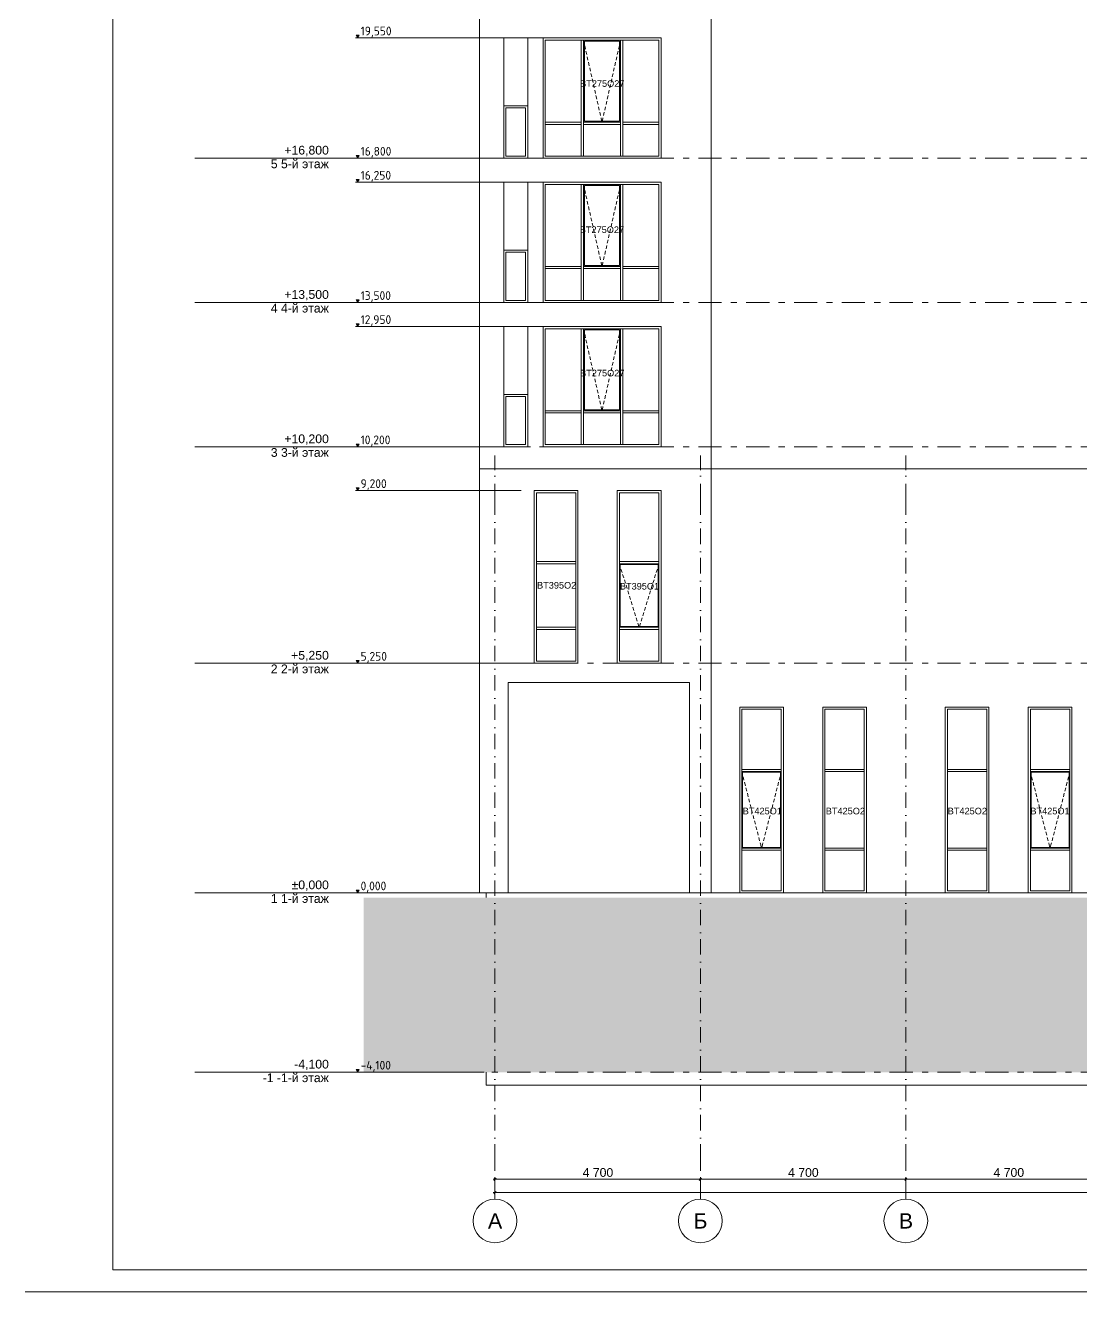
# Model space of a CAD drawing. Header units: millimetres. Extents: x 1499747 to 4230374, y -28481 to 441852.
# Drawn here: x 2866203 to 2890347, y -26902 to 2056 of the extents above; entities that cross this region are included whole.
import ezdxf
from ezdxf.xclip import XClip

# ---------------------------------------------------------------- set-up
doc = ezdxf.new("R2010")
doc.units = ezdxf.units.MM
doc.header["$MEASUREMENT"] = 0
doc.header["$XCLIPFRAME"] = 0
doc.linetypes.add('Штрих-Штриховая', pattern=[1093.611073, 529.166651, -211.666656, 141.111112, -211.666656])
doc.linetypes.add('Штрихпунктирная', pattern=[670.277762, 352.777767, -176.388884, 0, -141.111112])
for name, color, linetype, lineweight in [('4  Фасад_28_0_Ном._пера__1_Ном._пера__7', 7, 'Continuous', 18), ('4  Фасад_28_0_Ном._пера__20_Ном._пера__1', 1, 'Continuous', 18), ('4  Фасад_28_0_Ном._пера__7_Ном._пера__7', 7, 'Continuous', 18), ('4  Фасад_28_Витражные окна_Ном._пера__1_Ном._пера__7', 7, 'Continuous', 18), ('4  Фасад_28_Витражные окна_Ном._пера__20_Ном._пера__1', 1, 'Continuous', 18), ('4  Фасад_28_Витражные окна_Ном._пера__74_Ном._пера__255', 255, 'Continuous', 18), ('4  Фасад_28_Витражные окна_Ном._пера__92_Ном._пера__233', 233, 'Continuous', 18), ('4  Фасад_28_Конструктив - Колонны_Ном._пера__8_Ном._пера__12', 12, 'Continuous', 18), ('4  Фасад_28_Конструктив - Перекрытия_Ном._пера__1_Ном._пера__7', 7, 'Continuous', 18), ('4  Фасад_28_Конструктив - Перекрытия_Ном._пера__89_Ном._пера__111', 111, 'Continuous', 18), ('4  Фасад_28_Местность - Рельеф_Ном._пера__7', 7, 'Continuous', 18), ('4  Фасад_28_Окна Archicad_Ном._пера__87_Ном._пера__251', 250, 'Continuous', 18), ('4  Фасад_28_Отделка керамика_Ном._пера__1_Ном._пера__7', 7, 'Continuous', 18), ('4  Фасад_28_Размер - Общий_Ном._пера__1_Ном._пера__7', 7, 'Continuous', 18), ('4  Фасад_28_Сетка кладки_Ном._пера__20_Ном._пера__1', 1, 'Continuous', 18), ('4  Фасад_28_Элемент Модели - Оси_Ном._пера__2_Ном._пера__8', 8, 'Continuous', 18)]:
    doc.layers.add(name, color=color, linetype=linetype, lineweight=lineweight)
doc.layers.add('Чертеж и Рисунок', color=7, linetype='Continuous')
doc.styles.add('СГЕНЕРИР_СТИЛЬ_2', font='arial.ttf')
doc.styles.add('СГЕНЕРИР_СТИЛЬ_6', font='')
doc.styles.get('СГЕНЕРИР_СТИЛЬ_6').set_extended_font_data('GOST Common')

# ---------------------------------------------------------------- blocks, each defined once
blk = doc.blocks.new('Чертеж_8_28', base_point=(1788944, 9891))
at = {"layer": '4  Фасад_28_Местность - Рельеф_Ном._пера__7', "linetype": 'Continuous'}
blk.add_hatch(color=256, dxfattribs=at).paths.add_polyline_path([(1767744, 5791), (1805886, 5791), (1805886, 9783), (1767744, 9783)])
at = {"layer": '4  Фасад_28_Размер - Общий_Ном._пера__1_Ном._пера__7', "linetype": 'Continuous'}
for points in [[(1767603, 29441), (1767639, 29504), (1767567, 29504)], [(1767603, 26691), (1767639, 26754), (1767567, 26754)], [(1767603, 26141), (1767639, 26204), (1767567, 26204)], [(1767603, 23391), (1767639, 23454), (1767567, 23454)], [(1767603, 22841), (1767639, 22904), (1767567, 22904)], [(1767603, 20091), (1767639, 20154), (1767567, 20154)], [(1767603, 19091), (1767639, 19154), (1767567, 19154)], [(1767603, 15141), (1767639, 15204), (1767567, 15204)], [(1767603, 9891), (1767639, 9954), (1767567, 9954)], [(1767603, 5791), (1767639, 5854), (1767567, 5854)]]:
    blk.add_hatch(color=256, dxfattribs=at).paths.add_polyline_path(points)
at = {"layer": '4  Фасад_28_0_Ном._пера__1_Ном._пера__7', "linetype": 'Continuous'}
for p, q in [((1763882, 26691), (1766944, 26691)), ((1767344, 26691), (1766944, 26691)), ((1767344, 26691), (1767544, 26691)), ((1767644, 26691), (1767544, 26691)), ((1767744, 26691), (1767644, 26691)), ((1763882, 23391), (1766944, 23391)), ((1767344, 23391), (1766944, 23391)), ((1767344, 23391), (1767544, 23391)), ((1767644, 23391), (1767544, 23391)), ((1767744, 23391), (1767644, 23391)), ((1763882, 20091), (1766944, 20091)), ((1767344, 20091), (1766944, 20091)), ((1767344, 20091), (1767544, 20091)), ((1767644, 20091), (1767544, 20091)), ((1767744, 20091), (1767644, 20091)), ((1763882, 15141), (1766944, 15141)), ((1767344, 15141), (1766944, 15141)), ((1767344, 15141), (1767544, 15141)), ((1767644, 15141), (1767544, 15141)), ((1767744, 15141), (1767644, 15141)), ((1763882, 9891), (1766944, 9891)), ((1767344, 9891), (1766944, 9891)), ((1767344, 9891), (1767544, 9891)), ((1767644, 9891), (1767544, 9891)), ((1767744, 9891), (1767644, 9891)), ((1763882, 5791), (1766944, 5791)), ((1767344, 5791), (1766944, 5791)), ((1767344, 5791), (1767544, 5791)), ((1767644, 5791), (1767544, 5791)), ((1767744, 5791), (1767644, 5791))]:
    blk.add_line(p, q, dxfattribs=at)
at = {"layer": '4  Фасад_28_0_Ном._пера__20_Ном._пера__1', "linetype": 'Штрих-Штриховая'}
for p, q in [((1767744, 26691), (1805886, 26691)), ((1767744, 23391), (1805886, 23391)), ((1767744, 20091), (1805886, 20091)), ((1767744, 15141), (1805886, 15141)), ((1767744, 9891), (1805886, 9891)), ((1767744, 5791), (1805886, 5791))]:
    blk.add_line(p, q, dxfattribs=at)
at = {"layer": '4  Фасад_28_0_Ном._пера__7_Ном._пера__7', "linetype": 'Continuous', "flags": 128}
for points in [[(1762000, 58942), (1762000, 1272), (1843500, 1272), (1843500, 58942)], [(1760000, 772), (1844000, 772)]]:
    blk.add_lwpolyline(points, dxfattribs=at)
at = {"layer": '4  Фасад_28_Витражные окна_Ном._пера__1_Ном._пера__7', "linetype": 'Continuous'}
for p, q in [((1771894, 27516), (1771894, 29391)), ((1772719, 29391), (1771894, 29391)), ((1772744, 29391), (1772719, 29391)), ((1772719, 27516), (1772719, 29391)), ((1772769, 29391), (1772744, 29391)), ((1773619, 29391), (1772769, 29391)), ((1772769, 27516), (1772769, 29391)), ((1773594, 29366), (1772794, 29366)), ((1772794, 29366), (1772794, 27541)), ((1773594, 27541), (1773594, 29366)), ((1773644, 29391), (1773619, 29391)), ((1773619, 27516), (1773619, 29391)), ((1773669, 29391), (1773644, 29391)), ((1774494, 29391), (1773669, 29391)), ((1773669, 27516), (1773669, 29391)), ((1774494, 27516), (1774494, 29391)), ((1774544, 27491), (1774544, 29441)), ((1770994, 27891), (1770944, 27891)), ((1771494, 27891), (1770994, 27891)), ((1770994, 27841), (1770994, 26841)), ((1771444, 27841), (1770994, 27841)), ((1771444, 26841), (1771444, 27841)), ((1771894, 27491), (1771894, 27516)), ((1772719, 27516), (1771894, 27516)), ((1772719, 27491), (1772719, 27516)), ((1773619, 27516), (1772769, 27516)), ((1772769, 27491), (1772769, 27516)), ((1772794, 27541), (1773594, 27541)), ((1773619, 27491), (1773619, 27516)), ((1774494, 27516), (1773669, 27516)), ((1773669, 27491), (1773669, 27516)), ((1774494, 27491), (1774494, 27516)), ((1771894, 27466), (1771894, 27491)), ((1771894, 26741), (1771894, 27466)), ((1772719, 27466), (1771894, 27466)), ((1772719, 27466), (1772719, 27491)), ((1772719, 26741), (1772719, 27466)), ((1772769, 27466), (1772769, 27491)), ((1772769, 26741), (1772769, 27466)), ((1773619, 27466), (1772769, 27466)), ((1773619, 27466), (1773619, 27491)), ((1773619, 26741), (1773619, 27466)), ((1773669, 27466), (1773669, 27491)), ((1773669, 26741), (1773669, 27466)), ((1774494, 27466), (1773669, 27466)), ((1774494, 27466), (1774494, 27491)), ((1774494, 26741), (1774494, 27466)), ((1774544, 26691), (1774544, 27491)), ((1770994, 26841), (1770994, 26741)), ((1770994, 26741), (1771444, 26741)), ((1771444, 26741), (1771444, 26841)), ((1772719, 26741), (1771894, 26741)), ((1772744, 26741), (1772719, 26741)), ((1772769, 26741), (1772744, 26741)), ((1773619, 26741), (1772769, 26741)), ((1773644, 26741), (1773619, 26741)), ((1773669, 26741), (1773644, 26741)), ((1774494, 26741), (1773669, 26741)), ((1771894, 24216), (1771894, 26091)), ((1772719, 26091), (1771894, 26091)), ((1772744, 26091), (1772719, 26091)), ((1772719, 24216), (1772719, 26091)), ((1772769, 26091), (1772744, 26091)), ((1773619, 26091), (1772769, 26091)), ((1772769, 24216), (1772769, 26091)), ((1773594, 26066), (1772794, 26066)), ((1772794, 26066), (1772794, 24241)), ((1773594, 24241), (1773594, 26066)), ((1773644, 26091), (1773619, 26091)), ((1773619, 24216), (1773619, 26091)), ((1773669, 26091), (1773644, 26091)), ((1774494, 26091), (1773669, 26091)), ((1773669, 24216), (1773669, 26091)), ((1774494, 24216), (1774494, 26091)), ((1774544, 24191), (1774544, 26141)), ((1770994, 24591), (1770944, 24591)), ((1771494, 24591), (1770994, 24591)), ((1770994, 24541), (1770994, 23541)), ((1771444, 24541), (1770994, 24541)), ((1771444, 23541), (1771444, 24541)), ((1771894, 24191), (1771894, 24216)), ((1772719, 24216), (1771894, 24216)), ((1771894, 24166), (1771894, 24191)), ((1771894, 23441), (1771894, 24166)), ((1772719, 24166), (1771894, 24166)), ((1772719, 24191), (1772719, 24216)), ((1772719, 24166), (1772719, 24191)), ((1772719, 23441), (1772719, 24166)), ((1773619, 24216), (1772769, 24216)), ((1772769, 24191), (1772769, 24216)), ((1772769, 24166), (1772769, 24191)), ((1772769, 23441), (1772769, 24166)), ((1773619, 24166), (1772769, 24166)), ((1772794, 24241), (1773594, 24241)), ((1773619, 24191), (1773619, 24216)), ((1773619, 24166), (1773619, 24191)), ((1773619, 23441), (1773619, 24166)), ((1774494, 24216), (1773669, 24216)), ((1773669, 24191), (1773669, 24216)), ((1773669, 24166), (1773669, 24191)), ((1773669, 23441), (1773669, 24166)), ((1774494, 24166), (1773669, 24166)), ((1774494, 24191), (1774494, 24216)), ((1774494, 24166), (1774494, 24191)), ((1774494, 23441), (1774494, 24166)), ((1774544, 23391), (1774544, 24191)), ((1770994, 23541), (1770994, 23441)), ((1771444, 23441), (1771444, 23541)), ((1770994, 23441), (1771444, 23441)), ((1772719, 23441), (1771894, 23441)), ((1772744, 23441), (1772719, 23441)), ((1772769, 23441), (1772744, 23441)), ((1773619, 23441), (1772769, 23441)), ((1773644, 23441), (1773619, 23441)), ((1773669, 23441), (1773644, 23441)), ((1774494, 23441), (1773669, 23441)), ((1771894, 20916), (1771894, 22791)), ((1772719, 22791), (1771894, 22791)), ((1772744, 22791), (1772719, 22791)), ((1772719, 20916), (1772719, 22791)), ((1772769, 22791), (1772744, 22791)), ((1773619, 22791), (1772769, 22791)), ((1772769, 20916), (1772769, 22791)), ((1773594, 22766), (1772794, 22766)), ((1772794, 22766), (1772794, 20941)), ((1773594, 20941), (1773594, 22766)), ((1773644, 22791), (1773619, 22791)), ((1773619, 20916), (1773619, 22791)), ((1773669, 22791), (1773644, 22791)), ((1774494, 22791), (1773669, 22791)), ((1773669, 20916), (1773669, 22791)), ((1774494, 20916), (1774494, 22791)), ((1774544, 20891), (1774544, 22841)), ((1770994, 21291), (1770944, 21291)), ((1771494, 21291), (1770994, 21291)), ((1770994, 21241), (1770994, 20241)), ((1771444, 21241), (1770994, 21241)), ((1771444, 20241), (1771444, 21241)), ((1771894, 20891), (1771894, 20916)), ((1772719, 20916), (1771894, 20916)), ((1771894, 20866), (1771894, 20891)), ((1771894, 20141), (1771894, 20866)), ((1772719, 20866), (1771894, 20866)), ((1772719, 20891), (1772719, 20916)), ((1772719, 20866), (1772719, 20891)), ((1772719, 20141), (1772719, 20866)), ((1773619, 20916), (1772769, 20916)), ((1772769, 20891), (1772769, 20916)), ((1772769, 20866), (1772769, 20891)), ((1772769, 20141), (1772769, 20866)), ((1773619, 20866), (1772769, 20866)), ((1772794, 20941), (1773594, 20941)), ((1773619, 20891), (1773619, 20916)), ((1773619, 20866), (1773619, 20891)), ((1773619, 20141), (1773619, 20866)), ((1774494, 20916), (1773669, 20916)), ((1773669, 20891), (1773669, 20916)), ((1773669, 20866), (1773669, 20891)), ((1773669, 20141), (1773669, 20866)), ((1774494, 20866), (1773669, 20866)), ((1774494, 20891), (1774494, 20916)), ((1774494, 20866), (1774494, 20891)), ((1774494, 20141), (1774494, 20866)), ((1774544, 20091), (1774544, 20891)), ((1770994, 20241), (1770994, 20141)), ((1770994, 20141), (1771444, 20141)), ((1771444, 20141), (1771444, 20241)), ((1772719, 20141), (1771894, 20141)), ((1772744, 20141), (1772719, 20141)), ((1772769, 20141), (1772744, 20141)), ((1773619, 20141), (1772769, 20141)), ((1773644, 20141), (1773619, 20141)), ((1773669, 20141), (1773644, 20141)), ((1774494, 20141), (1773669, 20141)), ((1771694, 19041), (1772144, 19041)), ((1771694, 18441), (1771694, 19041)), ((1772144, 19041), (1772594, 19041)), ((1772594, 18441), (1772594, 19041)), ((1773594, 19041), (1774044, 19041)), ((1773594, 18441), (1773594, 19041)), ((1774044, 19041), (1774494, 19041)), ((1774494, 18441), (1774494, 19041)), ((1771694, 17541), (1771694, 18441)), ((1772594, 17541), (1772594, 18441)), ((1773594, 17541), (1773594, 18441)), ((1774494, 17541), (1774494, 18441)), ((1771694, 17466), (1771694, 17541)), ((1771694, 17441), (1771694, 17466)), ((1772144, 17466), (1771694, 17466)), ((1771694, 17416), (1771694, 17441)), ((1771694, 16141), (1771694, 17416)), ((1772144, 17416), (1771694, 17416)), ((1772594, 17466), (1772144, 17466)), ((1772594, 17416), (1772144, 17416)), ((1772594, 17466), (1772594, 17541)), ((1772594, 17441), (1772594, 17466)), ((1772594, 17416), (1772594, 17441)), ((1772594, 16141), (1772594, 17416)), ((1773594, 17466), (1773594, 17541)), ((1773594, 17441), (1773594, 17466)), ((1774044, 17466), (1773594, 17466)), ((1773594, 17416), (1773594, 17441)), ((1773594, 16141), (1773594, 17416)), ((1774044, 17416), (1773594, 17416)), ((1774479, 17401), (1773609, 17401)), ((1773609, 17401), (1773609, 15981)), ((1774494, 17466), (1774044, 17466)), ((1774494, 17416), (1774044, 17416)), ((1774479, 15981), (1774479, 17401)), ((1774494, 17466), (1774494, 17541)), ((1774494, 17441), (1774494, 17466)), ((1774494, 17416), (1774494, 17441)), ((1774494, 16141), (1774494, 17416)), ((1771694, 15966), (1771694, 16141)), ((1771694, 15941), (1771694, 15966)), ((1772144, 15966), (1771694, 15966)), ((1771694, 15916), (1771694, 15941)), ((1772594, 15966), (1772144, 15966)), ((1772594, 15966), (1772594, 16141)), ((1772594, 15941), (1772594, 15966)), ((1772594, 15916), (1772594, 15941)), ((1773594, 15966), (1773594, 16141)), ((1773594, 15941), (1773594, 15966)), ((1774044, 15966), (1773594, 15966)), ((1773594, 15916), (1773594, 15941)), ((1773609, 15981), (1774479, 15981)), ((1774494, 15966), (1774044, 15966)), ((1774494, 15966), (1774494, 16141)), ((1774494, 15941), (1774494, 15966)), ((1774494, 15916), (1774494, 15941)), ((1771694, 15191), (1771694, 15916)), ((1772144, 15916), (1771694, 15916)), ((1772594, 15916), (1772144, 15916)), ((1772594, 15191), (1772594, 15916)), ((1773594, 15191), (1773594, 15916)), ((1774044, 15916), (1773594, 15916)), ((1774494, 15916), (1774044, 15916)), ((1774494, 15191), (1774494, 15916)), ((1772144, 15191), (1771694, 15191)), ((1772594, 15191), (1772144, 15191)), ((1774044, 15191), (1773594, 15191)), ((1774494, 15191), (1774044, 15191)), ((1776394, 14091), (1776844, 14091)), ((1776394, 13191), (1776394, 14091)), ((1776844, 14091), (1777294, 14091)), ((1777294, 13191), (1777294, 14091)), ((1778293, 14091), (1778743, 14091)), ((1778293, 13191), (1778293, 14091)), ((1778743, 14091), (1779193, 14091)), ((1779193, 13191), (1779193, 14091)), ((1781094, 14091), (1781544, 14091)), ((1781094, 13191), (1781094, 14091)), ((1781544, 14091), (1781994, 14091)), ((1781994, 13191), (1781994, 14091)), ((1782994, 14091), (1783444, 14091)), ((1782994, 13191), (1782994, 14091)), ((1783444, 14091), (1783894, 14091)), ((1783894, 13191), (1783894, 14091)), ((1776394, 12716), (1776394, 13191)), ((1777294, 12691), (1777294, 13191)), ((1778293, 12716), (1778293, 13191)), ((1779193, 12691), (1779193, 13191)), ((1781094, 12716), (1781094, 13191)), ((1781994, 12691), (1781994, 13191)), ((1782994, 12716), (1782994, 13191)), ((1783894, 12691), (1783894, 13191)), ((1776394, 12691), (1776394, 12716)), ((1776844, 12716), (1776394, 12716)), ((1776394, 12666), (1776394, 12691)), ((1776844, 12666), (1776394, 12666)), ((1776394, 12291), (1776394, 12666)), ((1777279, 12651), (1776409, 12651)), ((1776409, 12651), (1776409, 10931)), ((1777294, 12716), (1776844, 12716)), ((1777294, 12666), (1776844, 12666)), ((1777279, 10931), (1777279, 12651)), ((1777294, 12291), (1777294, 12691)), ((1778293, 12691), (1778293, 12716)), ((1778743, 12716), (1778293, 12716)), ((1778293, 12666), (1778293, 12691)), ((1778743, 12666), (1778293, 12666)), ((1778293, 12291), (1778293, 12666)), ((1779193, 12716), (1778743, 12716)), ((1779193, 12666), (1778743, 12666)), ((1779193, 12291), (1779193, 12691)), ((1781094, 12691), (1781094, 12716)), ((1781544, 12716), (1781094, 12716)), ((1781094, 12666), (1781094, 12691)), ((1781544, 12666), (1781094, 12666)), ((1781094, 12291), (1781094, 12666)), ((1781994, 12716), (1781544, 12716)), ((1781994, 12666), (1781544, 12666)), ((1781994, 12291), (1781994, 12691)), ((1782994, 12691), (1782994, 12716)), ((1783444, 12716), (1782994, 12716)), ((1782994, 12666), (1782994, 12691)), ((1783444, 12666), (1782994, 12666)), ((1782994, 12291), (1782994, 12666)), ((1783879, 12651), (1783009, 12651)), ((1783009, 12651), (1783009, 10931)), ((1783894, 12716), (1783444, 12716)), ((1783894, 12666), (1783444, 12666)), ((1783879, 10931), (1783879, 12651)), ((1783894, 12291), (1783894, 12691)), ((1776394, 10916), (1776394, 12291)), ((1777294, 10891), (1777294, 12291)), ((1778293, 10916), (1778293, 12291)), ((1779193, 10891), (1779193, 12291)), ((1781094, 10916), (1781094, 12291)), ((1781994, 10891), (1781994, 12291)), ((1782994, 10916), (1782994, 12291)), ((1783894, 10891), (1783894, 12291)), ((1776394, 10891), (1776394, 10916)), ((1776844, 10916), (1776394, 10916)), ((1776394, 10866), (1776394, 10891)), ((1776394, 9941), (1776394, 10866)), ((1776844, 10866), (1776394, 10866)), ((1776409, 10931), (1777279, 10931)), ((1777294, 10916), (1776844, 10916)), ((1777294, 10866), (1776844, 10866)), ((1777294, 9941), (1777294, 10891)), ((1778293, 10891), (1778293, 10916)), ((1778743, 10916), (1778293, 10916)), ((1778293, 10866), (1778293, 10891)), ((1778293, 9941), (1778293, 10866)), ((1778743, 10866), (1778293, 10866)), ((1779193, 10916), (1778743, 10916)), ((1779193, 10866), (1778743, 10866)), ((1779193, 9941), (1779193, 10891)), ((1781094, 10891), (1781094, 10916)), ((1781544, 10916), (1781094, 10916)), ((1781094, 10866), (1781094, 10891)), ((1781094, 9941), (1781094, 10866)), ((1781544, 10866), (1781094, 10866)), ((1781994, 10916), (1781544, 10916)), ((1781994, 10866), (1781544, 10866)), ((1781994, 9941), (1781994, 10891)), ((1782994, 10891), (1782994, 10916)), ((1783444, 10916), (1782994, 10916)), ((1782994, 10866), (1782994, 10891)), ((1782994, 9941), (1782994, 10866)), ((1783444, 10866), (1782994, 10866)), ((1783009, 10931), (1783879, 10931)), ((1783894, 10916), (1783444, 10916)), ((1783894, 10866), (1783444, 10866)), ((1783894, 9941), (1783894, 10891)), ((1776844, 9891), (1776344, 9891)), ((1776844, 9941), (1776394, 9941)), ((1777294, 9941), (1776844, 9941)), ((1777344, 9891), (1776844, 9891)), ((1778743, 9891), (1778243, 9891)), ((1778743, 9941), (1778293, 9941)), ((1779193, 9941), (1778743, 9941)), ((1779243, 9891), (1778743, 9891)), ((1781544, 9891), (1781044, 9891)), ((1781544, 9941), (1781094, 9941)), ((1781994, 9941), (1781544, 9941)), ((1782044, 9891), (1781544, 9891)), ((1783444, 9891), (1782944, 9891)), ((1783444, 9941), (1782994, 9941)), ((1783894, 9941), (1783444, 9941)), ((1783944, 9891), (1783444, 9891))]:
    blk.add_line(p, q, dxfattribs=at)
at = {"layer": '4  Фасад_28_Витражные окна_Ном._пера__74_Ном._пера__255', "linetype": 'Continuous'}
for p, q in [((1772769, 29391), (1772786, 29313)), ((1772797, 29264), (1772815, 29186)), ((1773590, 29264), (1773572, 29186)), ((1773619, 29391), (1773601, 29313)), ((1772826, 29138), (1772844, 29060)), ((1772855, 29011), (1772873, 28933)), ((1773533, 29011), (1773515, 28933)), ((1773561, 29138), (1773544, 29060)), ((1772884, 28884), (1772901, 28806)), ((1772912, 28757), (1772930, 28679)), ((1773475, 28757), (1773457, 28679)), ((1773504, 28884), (1773486, 28806)), ((1772941, 28631), (1772959, 28553)), ((1772970, 28504), (1772988, 28426)), ((1773418, 28504), (1773400, 28426)), ((1773446, 28631), (1773429, 28553)), ((1772999, 28377), (1773016, 28299)), ((1773027, 28250), (1773045, 28172)), ((1773056, 28123), (1773074, 28045)), ((1773331, 28123), (1773314, 28045)), ((1773360, 28250), (1773342, 28172)), ((1773389, 28377), (1773371, 28299)), ((1773085, 27997), (1773103, 27919)), ((1773114, 27870), (1773131, 27792)), ((1773274, 27870), (1773256, 27792)), ((1773303, 27997), (1773285, 27919)), ((1773142, 27743), (1773160, 27665)), ((1773171, 27616), (1773176, 27594)), ((1773176, 27594), (1773188, 27541)), ((1773188, 27541), (1773194, 27516)), ((1773199, 27541), (1773194, 27516)), ((1773211, 27594), (1773199, 27541)), ((1773216, 27616), (1773211, 27594)), ((1773245, 27743), (1773227, 27665)), ((1772769, 26091), (1772786, 26013)), ((1773619, 26091), (1773601, 26013)), ((1772797, 25964), (1772815, 25886)), ((1772826, 25838), (1772844, 25760)), ((1773561, 25838), (1773544, 25760)), ((1773590, 25964), (1773572, 25886)), ((1772855, 25711), (1772873, 25633)), ((1772884, 25584), (1772901, 25506)), ((1773504, 25584), (1773486, 25506)), ((1773533, 25711), (1773515, 25633)), ((1772912, 25457), (1772930, 25379)), ((1772941, 25331), (1772959, 25253)), ((1772970, 25204), (1772988, 25126)), ((1773418, 25204), (1773400, 25126)), ((1773446, 25331), (1773429, 25253)), ((1773475, 25457), (1773457, 25379)), ((1772999, 25077), (1773016, 24999)), ((1773027, 24950), (1773045, 24872)), ((1773360, 24950), (1773342, 24872)), ((1773389, 25077), (1773371, 24999)), ((1773056, 24823), (1773074, 24745)), ((1773085, 24697), (1773103, 24619)), ((1773303, 24697), (1773285, 24619)), ((1773331, 24823), (1773314, 24745)), ((1773114, 24570), (1773131, 24492)), ((1773142, 24443), (1773160, 24365)), ((1773245, 24443), (1773227, 24365)), ((1773274, 24570), (1773256, 24492)), ((1773171, 24316), (1773176, 24294)), ((1773176, 24294), (1773188, 24241)), ((1773188, 24241), (1773194, 24216)), ((1773199, 24241), (1773194, 24216)), ((1773211, 24294), (1773199, 24241)), ((1773216, 24316), (1773211, 24294)), ((1772769, 22791), (1772786, 22713)), ((1772797, 22664), (1772815, 22586)), ((1773590, 22664), (1773572, 22586)), ((1773619, 22791), (1773601, 22713)), ((1772826, 22538), (1772844, 22460)), ((1772855, 22411), (1772873, 22333)), ((1773533, 22411), (1773515, 22333)), ((1773561, 22538), (1773544, 22460)), ((1772884, 22284), (1772901, 22206)), ((1772912, 22157), (1772930, 22079)), ((1772941, 22031), (1772959, 21953)), ((1773446, 22031), (1773429, 21953)), ((1773475, 22157), (1773457, 22079)), ((1773504, 22284), (1773486, 22206)), ((1772970, 21904), (1772988, 21826)), ((1772999, 21777), (1773016, 21699)), ((1773389, 21777), (1773371, 21699)), ((1773418, 21904), (1773400, 21826)), ((1773027, 21650), (1773045, 21572)), ((1773056, 21523), (1773074, 21445)), ((1773331, 21523), (1773314, 21445)), ((1773360, 21650), (1773342, 21572)), ((1773085, 21397), (1773103, 21319)), ((1773114, 21270), (1773131, 21192)), ((1773142, 21143), (1773160, 21065)), ((1773245, 21143), (1773227, 21065)), ((1773274, 21270), (1773256, 21192)), ((1773303, 21397), (1773285, 21319)), ((1773171, 21016), (1773176, 20994)), ((1773176, 20994), (1773188, 20941)), ((1773188, 20941), (1773194, 20916)), ((1773199, 20941), (1773194, 20916)), ((1773211, 20994), (1773199, 20941)), ((1773216, 21016), (1773211, 20994))]:
    blk.add_line(p, q, dxfattribs=at)
at = {"layer": '4  Фасад_28_Витражные окна_Ном._пера__92_Ном._пера__233', "linetype": 'Continuous'}
for p, q in [((1773594, 17405), (1773609, 17357)), ((1774494, 17405), (1774479, 17357)), ((1773609, 17357), (1773612, 17345)), ((1773627, 17297), (1773651, 17221)), ((1773666, 17173), (1773690, 17097)), ((1774421, 17173), (1774397, 17097)), ((1774460, 17297), (1774436, 17221)), ((1774479, 17357), (1774475, 17345)), ((1773705, 17049), (1773728, 16973)), ((1773743, 16925), (1773767, 16848)), ((1773782, 16801), (1773806, 16724)), ((1774305, 16801), (1774281, 16724)), ((1774344, 16925), (1774320, 16848)), ((1774383, 17049), (1774359, 16973)), ((1773821, 16677), (1773844, 16600)), ((1773859, 16552), (1773883, 16476)), ((1774228, 16552), (1774204, 16476)), ((1774267, 16677), (1774243, 16600)), ((1773898, 16428), (1773922, 16352)), ((1773937, 16304), (1773961, 16228)), ((1774151, 16304), (1774127, 16228)), ((1774189, 16428), (1774165, 16352)), ((1773975, 16180), (1773999, 16104)), ((1774014, 16056), (1774020, 16038)), ((1774020, 16038), (1774037, 15981)), ((1774037, 15981), (1774042, 15966)), ((1774050, 15981), (1774045, 15966)), ((1774067, 16038), (1774050, 15981)), ((1774073, 16056), (1774067, 16038)), ((1774112, 16180), (1774088, 16104)), ((1776394, 12652), (1776409, 12594)), ((1776421, 12545), (1776441, 12468)), ((1777266, 12545), (1777246, 12468)), ((1777294, 12652), (1777279, 12594)), ((1782994, 12652), (1783009, 12594)), ((1783022, 12545), (1783042, 12468)), ((1783867, 12545), (1783847, 12468)), ((1783894, 12652), (1783879, 12594)), ((1776454, 12420), (1776474, 12342)), ((1776486, 12294), (1776506, 12216)), ((1776519, 12168), (1776539, 12090)), ((1777169, 12168), (1777148, 12090)), ((1777201, 12294), (1777181, 12216)), ((1777234, 12420), (1777214, 12342)), ((1783055, 12420), (1783075, 12342)), ((1783087, 12294), (1783107, 12216)), ((1783120, 12168), (1783140, 12090)), ((1783769, 12168), (1783749, 12090)), ((1783802, 12294), (1783782, 12216)), ((1783834, 12420), (1783814, 12342)), ((1776551, 12042), (1776571, 11965)), ((1776584, 11916), (1776604, 11839)), ((1777103, 11916), (1777083, 11839)), ((1777136, 12042), (1777116, 11965)), ((1783152, 12042), (1783172, 11965)), ((1783185, 11916), (1783205, 11839)), ((1783704, 11916), (1783684, 11839)), ((1783737, 12042), (1783717, 11965)), ((1776616, 11790), (1776636, 11713)), ((1776649, 11664), (1776669, 11587)), ((1777038, 11664), (1777018, 11587)), ((1777071, 11790), (1777051, 11713)), ((1783217, 11790), (1783237, 11713)), ((1783250, 11664), (1783270, 11587)), ((1783639, 11664), (1783619, 11587)), ((1783672, 11790), (1783652, 11713)), ((1776682, 11539), (1776702, 11461)), ((1776714, 11413), (1776734, 11335)), ((1776973, 11413), (1776953, 11335)), ((1777006, 11539), (1776986, 11461)), ((1783282, 11539), (1783302, 11461)), ((1783315, 11413), (1783335, 11335)), ((1783574, 11413), (1783554, 11335)), ((1783607, 11539), (1783587, 11461)), ((1776747, 11287), (1776767, 11209)), ((1776779, 11161), (1776799, 11083)), ((1776812, 11035), (1776824, 10989)), ((1776876, 11035), (1776864, 10989)), ((1776908, 11161), (1776888, 11083)), ((1776941, 11287), (1776921, 11209)), ((1783347, 11287), (1783367, 11209)), ((1783380, 11161), (1783400, 11083)), ((1783412, 11035), (1783424, 10989)), ((1783476, 11035), (1783465, 10989)), ((1783509, 11161), (1783489, 11083)), ((1783542, 11287), (1783522, 11209)), ((1776824, 10989), (1776838, 10931)), ((1776838, 10931), (1776842, 10916)), ((1776849, 10931), (1776845, 10916)), ((1776864, 10989), (1776849, 10931)), ((1783424, 10989), (1783439, 10931)), ((1783439, 10931), (1783443, 10916)), ((1783450, 10931), (1783446, 10916)), ((1783465, 10989), (1783450, 10931))]:
    blk.add_line(p, q, dxfattribs=at)
at = {"layer": '4  Фасад_28_Конструктив - Колонны_Ном._пера__8_Ном._пера__12', "linetype": 'Continuous'}
blk.add_line((1770544, 9783), (1770544, 9891), dxfattribs=at)
at = {"layer": '4  Фасад_28_Конструктив - Перекрытия_Ном._пера__1_Ном._пера__7', "linetype": 'Continuous'}
blk.add_line((1771044, 9891), (1775194, 9891), dxfattribs=at)
at = {"layer": '4  Фасад_28_Конструктив - Перекрытия_Ном._пера__89_Ном._пера__111', "linetype": 'Continuous'}
for q in [(1770544, 5791), (1799894, 5491)]:
    blk.add_line((1770544, 5491), q, dxfattribs=at)
at = {"layer": '4  Фасад_28_Окна Archicad_Ном._пера__87_Ном._пера__251', "linetype": 'Continuous'}
for p, q in [((1774544, 27491), (1774544, 26691)), ((1774544, 24191), (1774544, 23391)), ((1774544, 20891), (1774544, 20091))]:
    blk.add_line(p, q, dxfattribs=at)
at = {"layer": '4  Фасад_28_Отделка керамика_Ном._пера__1_Ном._пера__7', "linetype": 'Continuous'}
for p, q in [((1770394, 19591), (1770394, 53391)), ((1770394, 53391), (1770394, 19591)), ((1770944, 29441), (1771494, 29441)), ((1770944, 26691), (1770944, 29441)), ((1771494, 29441), (1771494, 26691)), ((1771844, 29441), (1774544, 29441)), ((1771844, 26691), (1771844, 29441)), ((1774544, 29441), (1774544, 26691)), ((1771494, 26691), (1770944, 26691)), ((1774544, 26691), (1771844, 26691)), ((1770944, 23391), (1770944, 26141)), ((1770944, 26141), (1771494, 26141)), ((1771494, 26141), (1771494, 23391)), ((1771844, 26141), (1774544, 26141)), ((1771844, 23391), (1771844, 26141)), ((1774544, 26141), (1774544, 23391)), ((1771494, 23391), (1770944, 23391)), ((1774544, 23391), (1771844, 23391)), ((1770944, 22841), (1771494, 22841)), ((1770944, 20091), (1770944, 22841)), ((1771494, 22841), (1771494, 20091)), ((1771844, 22841), (1774544, 22841)), ((1771844, 20091), (1771844, 22841)), ((1774544, 22841), (1774544, 20091)), ((1771494, 20091), (1770944, 20091)), ((1774544, 20091), (1771844, 20091)), ((1770394, 19591), (1770394, 19601)), ((1785094, 19591), (1770394, 19591)), ((1770394, 19591), (1770394, 9891)), ((1770394, 19591), (1800894, 19591)), ((1771644, 15141), (1771644, 19091)), ((1771644, 19091), (1772644, 19091)), ((1772644, 19091), (1772644, 15141)), ((1773544, 19091), (1774544, 19091)), ((1773544, 15141), (1773544, 19091)), ((1774544, 19091), (1774544, 15141)), ((1772644, 15141), (1771644, 15141)), ((1774544, 15141), (1773544, 15141)), ((1771044, 14701), (1775194, 14701)), ((1771044, 9891), (1771044, 14701)), ((1775194, 14701), (1775194, 9891)), ((1776344, 14141), (1777344, 14141)), ((1776344, 9891), (1776344, 14141)), ((1777344, 14141), (1777344, 9891)), ((1778243, 14141), (1779243, 14141)), ((1778243, 9891), (1778243, 14141)), ((1779243, 14141), (1779243, 9891)), ((1781044, 14141), (1782044, 14141)), ((1781044, 9891), (1781044, 14141)), ((1782044, 14141), (1782044, 9891)), ((1782944, 14141), (1783944, 14141)), ((1782944, 9891), (1782944, 14141)), ((1783944, 14141), (1783944, 9891)), ((1770394, 9891), (1771044, 9891)), ((1775194, 9891), (1776344, 9891)), ((1777344, 9891), (1778243, 9891)), ((1779243, 9891), (1781044, 9891)), ((1782044, 9891), (1782944, 9891)), ((1783944, 9891), (1786469, 9891))]:
    blk.add_line(p, q, dxfattribs=at)
at = {"layer": '4  Фасад_28_Размер - Общий_Ном._пера__1_Ном._пера__7', "linetype": 'Continuous'}
for p, q in [((1767603, 29441), (1767556, 29441)), ((1767603, 29441), (1767567, 29504)), ((1767567, 29504), (1767639, 29504)), ((1767639, 29504), (1767603, 29441)), ((1767603, 29441), (1774244, 29441)), ((1767603, 26691), (1767556, 26691)), ((1767603, 26691), (1767567, 26754)), ((1767567, 26754), (1767639, 26754)), ((1767639, 26754), (1767603, 26691)), ((1767603, 26691), (1774244, 26691)), ((1767603, 26141), (1767556, 26141)), ((1767603, 26141), (1767567, 26204)), ((1767567, 26204), (1767639, 26204)), ((1767639, 26204), (1767603, 26141)), ((1767603, 26141), (1774244, 26141)), ((1767603, 23391), (1767556, 23391)), ((1767603, 23391), (1767567, 23454)), ((1767567, 23454), (1767639, 23454)), ((1767639, 23454), (1767603, 23391)), ((1767603, 23391), (1774244, 23391)), ((1767603, 22841), (1767567, 22904)), ((1767567, 22904), (1767639, 22904)), ((1767639, 22904), (1767603, 22841)), ((1767603, 22841), (1767556, 22841)), ((1767603, 22841), (1774244, 22841)), ((1767603, 20091), (1767556, 20091)), ((1767603, 20091), (1767567, 20154)), ((1767567, 20154), (1767639, 20154)), ((1767639, 20154), (1767603, 20091)), ((1767603, 20091), (1771544, 20091)), ((1767603, 19091), (1767567, 19154)), ((1767567, 19154), (1767639, 19154)), ((1767639, 19154), (1767603, 19091)), ((1767603, 19091), (1767556, 19091)), ((1767603, 19091), (1771344, 19091)), ((1767603, 15141), (1767556, 15141)), ((1767603, 15141), (1767567, 15204)), ((1767567, 15204), (1767639, 15204)), ((1767639, 15204), (1767603, 15141)), ((1767603, 15141), (1772344, 15141)), ((1767603, 9891), (1767556, 9891)), ((1767603, 9891), (1767567, 9954)), ((1767567, 9954), (1767639, 9954)), ((1767639, 9954), (1767603, 9891)), ((1767603, 9891), (1770744, 9891)), ((1767603, 5791), (1767567, 5854)), ((1767567, 5854), (1767639, 5854)), ((1767639, 5854), (1767603, 5791)), ((1767603, 5791), (1767556, 5791)), ((1767603, 5791), (1770494, 5791)), ((1770706, 3343), (1770744, 3343)), ((1770769, 3368), (1770719, 3318)), ((1770744, 3191), (1770744, 3390)), ((1770744, 3343), (1775444, 3343)), ((1775469, 3368), (1775419, 3318)), ((1775469, 3368), (1775419, 3318)), ((1775444, 3191), (1775444, 3390)), ((1775444, 3191), (1775444, 3390)), ((1775444, 3343), (1780144, 3343)), ((1780169, 3368), (1780119, 3318)), ((1780169, 3368), (1780119, 3318)), ((1780144, 3191), (1780144, 3390)), ((1780144, 3191), (1780144, 3390)), ((1780144, 3343), (1784844, 3343)), ((1770706, 3037), (1770744, 3037)), ((1770769, 3062), (1770719, 3012)), ((1770744, 2990), (1770744, 3084)), ((1770744, 3037), (1800644, 3037))]:
    blk.add_line(p, q, dxfattribs=at)
at = {"layer": '4  Фасад_28_Сетка кладки_Ном._пера__20_Ном._пера__1', "linetype": 'Continuous', "flags": 128}
blk.add_lwpolyline([(1797743, 9891), (1775693, 9891), (1775693, 56541), (1797743, 56541)], close=True, dxfattribs=at)
at = {"layer": '4  Фасад_28_Элемент Модели - Оси_Ном._пера__2_Ном._пера__8', "linetype": 'Штрихпунктирная'}
for p, q in [((1770744, 18891), (1770744, 19891)), ((1775444, 18891), (1775444, 19891)), ((1780144, 18891), (1780144, 19891)), ((1770744, 18891), (1770744, 3891)), ((1775444, 18891), (1775444, 3891)), ((1780144, 18891), (1780144, 3891)), ((1770744, 3891), (1770744, 2891)), ((1775444, 3891), (1775444, 2891)), ((1780144, 3891), (1780144, 2891))]:
    blk.add_line(p, q, dxfattribs=at)
at = {"layer": '4  Фасад_28_Элемент Модели - Оси_Ном._пера__2_Ном._пера__8', "linetype": 'Continuous'}
for p, q in [((1770744, 3891), (1770744, 3891)), ((1770744, 3891), (1770744, 3891)), ((1775444, 3891), (1775444, 3891)), ((1775444, 3891), (1775444, 3891)), ((1780144, 3891), (1780144, 3891)), ((1780144, 3891), (1780144, 3891))]:
    blk.add_line(p, q, dxfattribs=at)
for centre in [(1770744, 2391), (1775444, 2391), (1780144, 2391)]:
    blk.add_circle(centre, 500, dxfattribs=at)
at = {"layer": '4  Фасад_28_0_Ном._пера__1_Ном._пера__7', "linetype": 'Continuous', "char_height": 200, "attachment_point": 3, "style": 'СГЕНЕРИР_СТИЛЬ_2'}
for s, insert, line_spacing_factor in [('\\A1;{\\pqr;\\pt0;\\fArial|b0|i0|c204|p0;\\W1.000000;+16,800\\P\\pqr;\\pt0;\\fArial|b0|i0|c204|p0;\\W1.000000;5 5-й этаж}', (1766944, 26975), 0.93734), ('\\A1;{\\pqr;\\pt0;\\fArial|b0|i0|c204|p0;\\W1.000000;+13,500\\P\\pqr;\\pt0;\\fArial|b0|i0|c204|p0;\\W1.000000;4 4-й этаж}', (1766944, 23675), 0.936542), ('\\A1;{\\pqr;\\pt0;\\fArial|b0|i0|c204|p0;\\W1.000000;+10,200\\P\\pqr;\\pt0;\\fArial|b0|i0|c204|p0;\\W1.000000;3 3-й этаж}', (1766944, 20375), 0.935851), ('\\A1;{\\pqr;\\pt0;\\fArial|b0|i0|c204|p0;\\W1.000000;+5,250\\P\\pqr;\\pt0;\\fArial|b0|i0|c204|p0;\\W1.000000;2 2-й этаж}', (1766944, 15425), 0.934265), ('\\A1;{\\pqr;\\pt0;\\fArial|b0|i0|c204|p0;\\W1.000000;±0,000\\P\\pqr;\\pt0;\\fArial|b0|i0|c204|p0;\\W1.000000;1 1-й этаж}', (1766944, 10175), 0.934265), ('\\A1;{\\pqr;\\pt0;\\fArial|b0|i0|c204|p0;\\W1.000000;-4,100\\P\\pqr;\\pt0;\\fArial|b0|i0|c204|p0;\\W1.000000;-1 -1-й этаж}', (1766944, 6075), 0.934265)]:
    blk.add_mtext(s, dxfattribs=dict(at, insert=insert, line_spacing_factor=line_spacing_factor))
at = {"layer": '4  Фасад_28_Витражные окна_Ном._пера__20_Ном._пера__1', "linetype": 'Continuous', "char_height": 150, "attachment_point": 4, "style": 'СГЕНЕРИР_СТИЛЬ_2'}
for s, insert in [('\\A1;{\\pql;\\fArial|b0|i0|c204|p0;\\W1.000000;ВТ275О27}', (1772693, 28398)), ('\\A1;{\\pql;\\fArial|b0|i0|c204|p0;\\W1.000000;ВТ275О27}', (1772685, 25055)), ('\\A1;{\\pql;\\fArial|b0|i0|c204|p0;\\W1.000000;ВТ275О27}', (1772693, 21777)), ('\\A1;{\\pql;\\fArial|b0|i0|c204|p0;\\W1.000000;ВТ395О2}', (1771708, 16924)), ('\\A1;{\\pql;\\fArial|b0|i0|c204|p0;\\W1.000000;ВТ395О1}', (1773603, 16902)), ('\\A1;{\\pql;\\fArial|b0|i0|c204|p0;\\W1.000000;ВТ425О1}', (1776413, 11762)), ('\\A1;{\\pql;\\fArial|b0|i0|c204|p0;\\W1.000000;ВТ425О2}', (1778313, 11762)), ('\\A1;{\\pql;\\fArial|b0|i0|c204|p0;\\W1.000000;ВТ425О2}', (1781103, 11762)), ('\\A1;{\\pql;\\fArial|b0|i0|c204|p0;\\W1.000000;ВТ425О1}', (1782994, 11762))]:
    blk.add_mtext(s, dxfattribs=dict(at, insert=insert))
at = {"layer": '4  Фасад_28_Размер - Общий_Ном._пера__1_Ном._пера__7', "linetype": 'Continuous', "char_height": 200, "attachment_point": 7}
for s, insert, style in [('\\A1;{\\pql;\\fGOST Common|b0|i0|c204|p0;\\W1.000000;19,550}', (1767670, 29454), 'СГЕНЕРИР_СТИЛЬ_6'), ('\\A1;{\\pql;\\fGOST Common|b0|i0|c204|p0;\\W1.000000;16,800}', (1767670, 26704), 'СГЕНЕРИР_СТИЛЬ_6'), ('\\A1;{\\pql;\\fGOST Common|b0|i0|c204|p0;\\W1.000000;16,250}', (1767670, 26154), 'СГЕНЕРИР_СТИЛЬ_6'), ('\\A1;{\\pql;\\fGOST Common|b0|i0|c204|p0;\\W1.000000;13,500}', (1767670, 23404), 'СГЕНЕРИР_СТИЛЬ_6'), ('\\A1;{\\pql;\\fGOST Common|b0|i0|c204|p0;\\W1.000000;12,950}', (1767670, 22854), 'СГЕНЕРИР_СТИЛЬ_6'), ('\\A1;{\\pql;\\fGOST Common|b0|i0|c204|p0;\\W1.000000;10,200}', (1767670, 20104), 'СГЕНЕРИР_СТИЛЬ_6'), ('\\A1;{\\pql;\\fGOST Common|b0|i0|c204|p0;\\W1.000000;9,200}', (1767670, 19103), 'СГЕНЕРИР_СТИЛЬ_6'), ('\\A1;{\\pql;\\fGOST Common|b0|i0|c204|p0;\\W1.000000;5,250}', (1767670, 15154), 'СГЕНЕРИР_СТИЛЬ_6'), ('\\A1;{\\pql;\\fGOST Common|b0|i0|c204|p0;\\W1.000000;0,000}', (1767670, 9904), 'СГЕНЕРИР_СТИЛЬ_6'), ('\\A1;{\\pql;\\fGOST Common|b0|i0|c204|p0;\\W1.000000;-4,100}', (1767670, 5804), 'СГЕНЕРИР_СТИЛЬ_6'), ('\\A1;{\\pql;\\fArial|b0|i0|c204|p0;\\W1.000000;4\xa0700}', (1772751, 3395), 'СГЕНЕРИР_СТИЛЬ_2'), ('\\A1;{\\pql;\\fArial|b0|i0|c204|p0;\\W1.000000;4\xa0700}', (1777451, 3395), 'СГЕНЕРИР_СТИЛЬ_2'), ('\\A1;{\\pql;\\fArial|b0|i0|c204|p0;\\W1.000000;4\xa0700}', (1782151, 3395), 'СГЕНЕРИР_СТИЛЬ_2')]:
    blk.add_mtext(s, dxfattribs=dict(at, insert=insert, style=style))
at = {"layer": '4  Фасад_28_Элемент Модели - Оси_Ном._пера__2_Ном._пера__8', "linetype": 'Continuous', "char_height": 350, "attachment_point": 1, "style": 'СГЕНЕРИР_СТИЛЬ_2'}
for s, insert in [('\\A1;{\\pql;\\fArial|b0|i0|c204|p0;\\W1.000000;А}', (1770584, 2566)), ('\\A1;{\\pql;\\fArial|b0|i0|c204|p0;\\W1.000000;Б}', (1775286, 2566)), ('\\A1;{\\pql;\\fArial|b0|i0|c204|p0;\\W1.000000;В}', (1779984, 2566))]:
    blk.add_mtext(s, dxfattribs=dict(at, insert=insert))

msp = doc.modelspace()

# ---------------------------------------------------------------- block references
at = {"layer": 'Чертеж и Рисунок', "linetype": 'Continuous'}
ref = msp.add_blockref('Чертеж_8_28', (2895146.60955, -17783.33843), dxfattribs=at)
XClip(ref).set_block_clipping_path([(1760000, -786.4933891526), (1844000, 58941.9342099951)])

doc.saveas('drawing.dxf')
